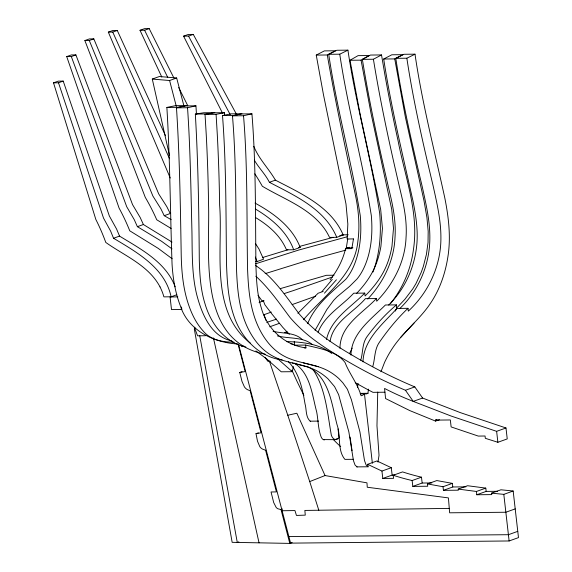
<?xml version="1.0" encoding="UTF-8"?>
<svg xmlns="http://www.w3.org/2000/svg" width="572" height="572" viewBox="0 0 572 572"><rect width="100%" height="100%" fill="white"/><g stroke="black" fill="none" stroke-linecap="round" stroke-linejoin="round"><path stroke-width="0.86" d="M377.727 392.07L376.969 425.747L379.022 455.355L377.999 462.097M350.951 355.112C351.244 333.19 371.371 319.054 385.414 304.99L396.467 304.883L396.51 309.616M362.998 361.833C363.613 339.346 382.997 323.866 396.939 308.422L407.993 308.315L408.315 311.132C428.635 292.363 441.055 265.572 440.905 237.795C440.983 220.141 436.844 202.845 433.09 185.707C423.015 143.508 413.327 101.151 406.849 58.222L415.007 54.176C422.014 102.524 434.305 149.857 444.716 197.533C448.627 216.988 451.051 237.101 447.89 256.849C445.316 273.43 439.754 289.718 430.244 303.632C419.433 319.784 403.503 331.667 392.735 347.847A120.663 65.952 89.4 0 0 384.591 362.333L380.959 371.779M360.196 393.786L366.416 393.922L367.982 393.293L368.425 389.124M353.467 238.953L351.83 248.634L345.509 248.698C342.914 260.124 337.258 270.656 330.087 279.851M357.55 387.566L358.101 383.469M339.94 348.298C340.104 325.268 362.398 313.392 376.412 298.555L376.712 301.222C393.443 284.084 405.14 261.618 406.048 237.387C407.007 223.909 404.847 210.46 401.901 197.347C391.119 151.594 380.923 105.67 373.409 59.245L381.517 54.941L384.82 74.331A1002.687 548.048 89.4 0 0 398.133 141.027C404.926 176.698 419.112 212.763 413.42 249.671C410.853 269.348 402.824 288.145 390.447 303.646M347.755 238.96L346.289 247.89L352.924 247.826M255.934 350.922L266.566 358.837L281.245 371.8L292.299 371.693L293.393 366.581M330.044 341.62C332.904 321.936 353.51 312.541 365.358 298.67L376.412 298.555M372.715 366.645C375.203 358.544 374.288 349.335 379.522 342.092C387.902 329.965 397.304 318.49 407.993 308.315M360.76 360.16C363.127 352.474 362.019 343.643 366.967 336.736C375.511 325.039 385.399 314.243 396.467 304.883M326.49 339.468C331.095 318.618 350.915 307.378 364.757 293.093L365.086 295.967C373.173 287.83 380.509 278.743 385.321 268.261A65.337 35.714 89.4 0 0 391.97 246.26L393.493 228.335L391.741 209.416L371.085 113.664L361.061 60.153L369.119 55.534L358.065 55.641L350.007 60.26L360.038 113.778L380.687 209.524L382.439 228.442L380.916 246.375A65.337 35.714 89.4 0 1 374.267 268.368C369.912 277.792 363.577 286.164 356.392 293.615M372.994 271.993C379.987 253.425 381.367 233.154 379.708 213.513C371.228 158.709 356.056 105.069 347.919 50.15L336.865 50.257L328.714 54.304C336.765 108.566 351.58 161.59 360.267 215.68C361.761 233.033 360.453 251.079 353.274 267.153A61.983 33.877 89.4 0 1 345.817 279.265C331.424 292.542 315.336 304.704 307.686 323.58M318.089 332.253C324.596 315.329 341.906 306.034 353.703 293.2L364.757 293.093M395.345 311.082L396.811 307.865L404.89 299.306L412.784 288.853L415.973 283.569L421.221 272.386L423.344 266.402L426.455 254.275L428.028 242.521L428.185 231.317L426.934 217.582L423.981 200.65L405.362 117.01L394.744 58.902L402.874 54.669L391.82 54.783L383.698 59.009C390.983 106.742 402.445 153.675 412.927 200.765C415.68 214.521 417.939 228.557 416.974 242.635C415.272 265.908 405.419 288.617 388.667 305.012M349.485 353.66L352.245 348.098M315.079 330.323L326.877 309.481L333.741 300.257L337.137 296.768L349.599 286.372L356.871 279.157A61.983 33.877 89.4 0 0 364.328 267.045C371.507 250.972 372.815 232.926 371.321 215.572C362.634 161.483 347.819 108.451 339.761 54.197L347.919 50.15M332.289 279.401L322.05 291.498M303.51 319.705C323.802 295.652 354.476 275.547 357.865 241.441C359.995 226.119 358.608 210.525 355.498 195.431C345.531 148.734 335.399 102.045 327.298 54.983L335.428 50.772L324.374 50.887L316.245 55.091L323.466 94.709L345.988 203.975L347.84 224.038L347.14 239.01L353.496 238.903M336.415 279.787L324.438 293.186M367.767 298.984C383.547 282.339 394.036 260.589 394.995 237.494C395.96 224.017 393.801 210.567 390.855 197.462C380.065 151.702 369.869 105.777 362.355 59.352L370.47 55.048L381.517 54.941M297.862 313.27L318.111 293.25L323.159 291.441M400.958 337.101L414.035 323.073M337.53 438.338L335.178 439.675L323.309 439.589L324.488 439.789C322.851 439.911 321.779 438.381 321.178 437.058C318.089 429.086 318.261 420.284 316.695 411.969C312.097 395.045 310.524 373.352 294.23 363.098M400.028 308.308C419.047 290.075 429.837 264.2 429.851 237.902C429.929 220.249 425.797 202.953 422.036 185.814C411.962 143.615 402.273 101.258 395.795 58.33L403.954 54.283L415.007 54.176M318.811 510.231L309.717 481.581L325.046 475.546L366.974 482.847L367.26 487.237L448.419 497.905L449.642 512.805L505.848 512.247L515.208 508.887M84.863 40.548L89.389 38.925L93.822 38.882L158.687 193.887L166.817 206.671L170.22 213.528L164.228 215.68L160.882 208.801L152.86 195.982L89.296 40.505L84.863 40.548L145.281 197.361A182.432 151.087 74.1 0 1 156.742 219.77L171.121 228.471M170.256 178.006L108.322 32.125L112.841 30.502L117.274 30.459L165.537 135.764M89.296 40.505L93.822 38.882M108.322 32.125L112.748 32.082L117.274 30.459M172.143 258.737L158.222 248.384L129.765 230.809A183.626 153.225 80.7 0 0 119.09 208.115L66.717 56.599L71.3 54.955L75.897 54.912L132.547 204.626L140.226 217.575L143.386 224.517L172 242.07M161.797 77.041L140.004 30.287L144.587 28.643L149.185 28.6L173.902 77.978M66.717 56.599L71.314 56.556L75.897 54.912M140.004 30.287L144.602 30.244L149.185 28.6M160.024 286.922C148.67 265.351 124.689 255.906 105.784 242.435A185.714 155.47 86.8 0 0 95.846 219.484L53.518 82.84L58.237 81.145L63.22 81.095L109.345 215.98L116.602 229.079L119.541 236.1C140.791 249.127 165.844 262.048 175.182 286.808M222.501 113.092L183.583 36.15L188.302 34.456L193.279 34.406L236.458 114.25M53.518 82.84L58.501 82.79L63.22 81.095M183.583 36.15L188.56 36.1L193.279 34.406M169.526 155.655L152.288 79.065L159.345 76.526L176.662 77.985L184.077 106.528M152.288 79.065L169.598 80.523L176.662 77.985M71.314 56.556L126.712 206.714L134.284 219.705L137.387 226.669L143.386 224.517M58.501 82.79L103.511 218.068L110.668 231.21L113.542 238.252L119.541 236.1M254.361 160.174C258.766 167.903 265.387 174.238 269.405 182.296L275.404 180.137C301.015 193.5 331.145 206.678 343.221 234.999L336.736 237.33L329.543 237.401A46.261 36.579 56.9 0 0 324.031 228.056C308.787 207.5 283.512 198.963 262.333 186.236A185.085 146.346 56.9 0 0 254.833 173.816M255.484 261.568L257.078 261.547L263.563 259.223L258.966 248.999L255.612 243.815M255.562 217.56C265.429 223.516 274.739 230.838 281.324 240.419A45.76 36.865 62 0 1 286.493 249.828L293.686 249.757L300.171 247.433C292.392 226.877 273.645 213.285 255.055 203.089M160.024 286.922A46.432 38.867 86.8 0 1 163.899 296.868L171.1 296.796L176.769 294.759M346.289 247.89L347.726 247.376M345.509 248.698L349.485 247.268M332.711 276.884L293.372 290.597A568.432 88.925 -6.5 0 0 284.248 293.579M263.785 314.779L271.292 312.083M292.156 304.59L315.515 296.203M269.677 326.819L279.286 323.366M287.101 331.681L284.634 332.568L287.802 332.539M282.582 509.008L281.009 509.573L277.856 508.765A5.277 4.34 70.3 0 1 277.07 508.258A5.877 4.841 70.3 0 1 276.133 507.364L273.695 502.552L271.042 491.977L276.419 491.906L265.608 450.264L262.362 449.013A9.231 7.593 70.3 0 1 261.104 448.098L260.825 447.84A6.592 5.42 70.3 0 1 259.802 446.632L257.507 441.234L255.999 433.69L261.068 432.775L250.15 390.74L247.39 389.639A9.274 7.629 70.3 0 1 245.445 388.116A8.215 6.757 70.3 0 1 244.387 386.829L241.97 381.352L239.754 372.472L242.106 371.628M255.999 433.69L258.351 432.84M255.827 276.204C269.183 288.317 279.393 303.332 290.154 317.646A135.142 111.182 70.3 0 0 298.234 326.219C311.854 339.639 328.071 350.014 344.53 359.552A545.173 448.498 70.3 0 0 405.448 390.254L414.807 386.894L422.594 398.033L460.481 412.677L505.991 427.978L507.235 438.924L497.876 442.285L485.313 438.309L485.056 436.007L478.271 436.078L451.136 426.926L450.343 419.962L435.421 420.113L435.535 421.092L439.432 419.698M422.594 398.033L413.234 401.394A343.951 282.954 70.3 0 1 384.563 388.452L385.571 398.562L409.838 410.617L435.535 421.092M435.421 420.113L436.979 419.548M367.617 464.321L376.977 460.961L391.298 467.71L392.142 475.082L382.782 478.442L381.939 471.063L367.617 464.321L368.182 466.881M381.939 471.063L391.298 467.71M405.448 390.254L413.234 401.394L451.122 416.037L496.632 431.338L505.991 427.978M393.207 475.275L402.566 471.914A293.25 241.248 70.3 0 0 421.485 477.184L422.157 483.033L412.798 486.393L412.133 480.544A293.25 241.248 70.3 0 1 393.207 475.275L393.557 478.335L382.782 478.442M238.846 541.87L237.273 542.428L199.707 335.507M412.133 480.544L421.485 477.184M427.456 483.919L436.808 480.566L452.366 483.376L452.781 486.979L443.422 490.34L443.014 486.736L427.456 483.919L427.72 486.243L412.798 486.393M443.014 486.736L452.366 483.376M195.41 328.071A3.575 2.939 70.3 0 0 194.316 329.014L232.16 542.335L289.797 543.4L292.149 542.556M458.215 489.089L467.574 485.728L485.792 488.109L486.171 491.398L476.812 494.759L476.433 491.462L458.215 489.089L458.344 490.19L443.422 490.34M476.433 491.462L485.792 488.109M476.812 494.759L491.734 494.608L491.562 493.15L500.922 489.789L513.17 491.005L518.482 537.608L509.123 540.969L290.59 543.128L238.545 344.365M491.562 493.15L503.81 494.365L513.17 491.005M517.767 531.345L508.408 534.706L288.874 536.6M255.548 263.821L298.605 250.078L347.547 236.679M265.151 273.652L304.411 261.433L345.781 250.128M262.398 257.586L287.902 249.771M280.516 288.56L326.355 275.304L334.019 275.225M299.742 246.368L333.011 237.409M339.711 235.7L343.093 234.842L348.248 234.792M234.005 342.156C222.687 342.199 210.353 340.047 202.867 330.666C195.352 322.279 190.683 311.783 187.401 301.115C182.883 286.114 181.531 270.399 181.21 254.805C180.409 205.798 179.644 156.757 176.483 107.836L184.885 105.942L195.939 105.834L196.475 114.529M176.483 107.836L187.537 107.729L195.939 105.834M357.128 466.995L355.04 465.022L353.46 460.667L348.87 431.982L338.624 394.616L334.584 386.608L327.963 378.807A120.663 65.952 89.4 0 0 317.288 371.078C303.475 363.477 286.887 363.749 273.044 356.213C260.675 349.671 252.102 337.837 246.546 325.275C238.674 307.443 237.23 287.666 236.479 268.432C235.614 217.567 236.665 166.602 232.475 115.844L240.876 113.95L251.93 113.842C256.006 164.4 255.348 215.165 255.934 265.837C256.392 279.908 257.078 294.187 261.247 307.729C266.774 328.593 284.284 345.145 305.948 347.883L305.627 345.066L294.573 345.173M232.475 115.844L243.529 115.737L251.93 113.842M269.398 361.147L287.787 415.236L296.847 413.227L325.046 475.546M166.874 107.429L175.282 105.698L186.336 105.591L177.928 107.321L166.874 107.429C170.084 159.674 170.213 212.04 172.065 264.335C172.93 278.4 175.232 292.492 180.309 305.691C187.923 330.201 213.392 342.564 237.516 343.986M222.508 115.565L230.916 113.864L241.97 113.749L233.555 115.458L222.508 115.565C226.262 164.586 225.897 213.778 226.476 262.898C227.098 280.48 227.985 298.405 233.648 315.215C240.619 337.165 258.394 356.978 282.168 359.96M265.215 354.211C197.261 341.248 209.91 254.662 208.573 205.219A1002.687 548.048 89.4 0 0 206.242 134.592L205.033 114.443L213.456 112.813L224.503 112.705L224.66 115.308M205.033 114.443L216.087 114.329L224.503 112.705M239.754 372.472L245.173 371.564L238.016 343.994M195.331 114.064L203.768 112.763L214.822 112.655L206.385 113.957L195.331 114.064C198.169 162.605 198.884 211.218 199.292 259.831C199.692 274.51 200.55 289.389 204.926 303.51C210.625 323.402 224.689 342.528 245.903 347.061M282.11 510.753L294.952 510.567L296.439 515.436L305.276 515.129L304.855 510.431L449.277 508.394M328.714 54.304L339.761 54.197M316.245 55.091L327.298 54.983M395.795 58.33L406.849 58.222M383.698 59.009L394.744 58.902M362.355 59.352L373.409 59.245M350.007 60.26L361.061 60.153M341.62 235.013L343.221 234.999M298.57 247.447L300.171 247.433M177.799 296.889L170.07 296.961L171.507 309.595L181.817 309.488L181.531 306.964M205.391 335.743L197.576 335.821L194.344 327.163M286.579 341.663C301.887 341.806 319.348 343.829 331.753 353.475M292.871 344.587L294.573 344.573L294.23 341.584M241.434 346.167L244.037 346.146M304.247 347.898L305.948 347.883M270.392 361.247L267.839 361.268L265.108 357.543M384.942 392.213L372.973 392.335A426.083 350.522 70.3 0 1 355.255 382.625M360.331 393.364L367.982 393.293M310.153 421.178L318.647 421.099M306.785 366.316C329.465 376.562 331.51 403.796 337.065 424.817C340.991 435.599 337.165 450.228 344.909 459.373L353.432 459.302M356.849 466.888L367.903 466.781L366.094 464.914L364.507 460.56L359.917 431.867L351.415 399.792L347.397 389.246L342.814 382.761L339.01 378.7A120.663 65.952 89.4 0 0 328.335 370.971C314.528 363.37 297.933 363.635 284.098 356.106C271.729 349.563 263.156 337.73 257.6 325.168C249.728 307.336 248.284 287.559 247.533 268.325C246.668 217.453 247.719 166.495 243.529 115.737M392.142 475.082L394.623 475.06M422.157 483.033L431.81 482.94M452.781 486.979L465.944 486.851M486.171 491.398L497.576 491.284M273.101 331.31C282.654 333.719 294.344 332.175 302.052 339.346M277.406 335.871C288.738 338.924 302.645 336.643 312.162 344.394M305.627 345.066C319.24 348.47 335.886 350.722 344.995 362.419C349.485 373.952 357.636 383.662 361.096 395.76L362.677 395.266L364.45 393.743L372.372 463.27M290.683 343.729L294.573 344.573M303.289 362.841L318.411 366.738M292.235 362.948L307.357 366.852M231.867 340.898C210.625 336.529 201.508 313.07 196.654 294.358C191.641 273.759 192.321 252.374 191.935 231.345C190.905 190.126 190.34 148.877 187.537 107.729M269.405 182.296C294.902 195.681 324.946 208.959 336.736 237.33M310.324 421.264C305.427 417.195 306.685 409.287 305.005 403.789C302.552 389.046 299.135 372.822 288.46 361.704M164.228 215.68L171.192 219.691M137.387 226.669L161.554 241.284L172.029 248.899M113.542 238.252C136.88 252.273 164.979 267.803 171.1 296.796M255.484 265.429C274.06 277.62 286.236 297.011 299.513 314.285A135.142 111.182 70.3 0 0 307.593 322.858C321.207 336.279 337.423 346.653 353.889 356.192A545.173 448.498 70.3 0 0 414.807 386.894M255.355 209.009C271.536 218.583 287.03 231.624 293.686 249.757M250.464 343.229C209.002 311.168 223.202 249.635 219.627 205.112A1002.687 548.048 89.4 0 0 217.288 134.477L216.087 114.329M277.62 358.73L292.299 371.693M289.31 334.355L282.775 327.341L271.986 314.085L264.836 304.697L263.406 300.858L262.026 300.872L258.015 295.302M333.326 439.496L335.242 441.477A120.606 99.213 70.3 0 0 340.705 446.661M313.527 370.291C325.468 388.946 327.334 412.062 331.024 433.404C331.167 437.473 335.478 442.449 339.032 437.723L338.031 428.928M275.404 180.137C268.69 168.483 258.873 159.009 253.811 146.346M188.56 36.1L230.209 114.629M303.889 395.452L297.419 382.203A531.302 437.087 70.3 0 1 291.949 370.127M178.686 87.53L187.852 105.849M144.602 30.244L167.718 77.377M112.748 32.082L169.591 158.837M255.341 257.035L257.078 261.547M264.007 314.55L265.994 320.442M287.787 415.236L309.717 481.581M169.598 80.523L176.34 106.471M281.009 509.573L289.797 543.4M213.427 337.909L259.037 542.835M352.059 450.707L350.078 437.029M496.632 431.338L497.876 442.285M503.81 494.365L509.123 540.969M266.738 322.429A568.325 88.903 -6.5 0 1 276.548 319.126M259.08 302.466A568.432 88.925 -6.5 0 1 263.999 300.643"/></g></svg>
